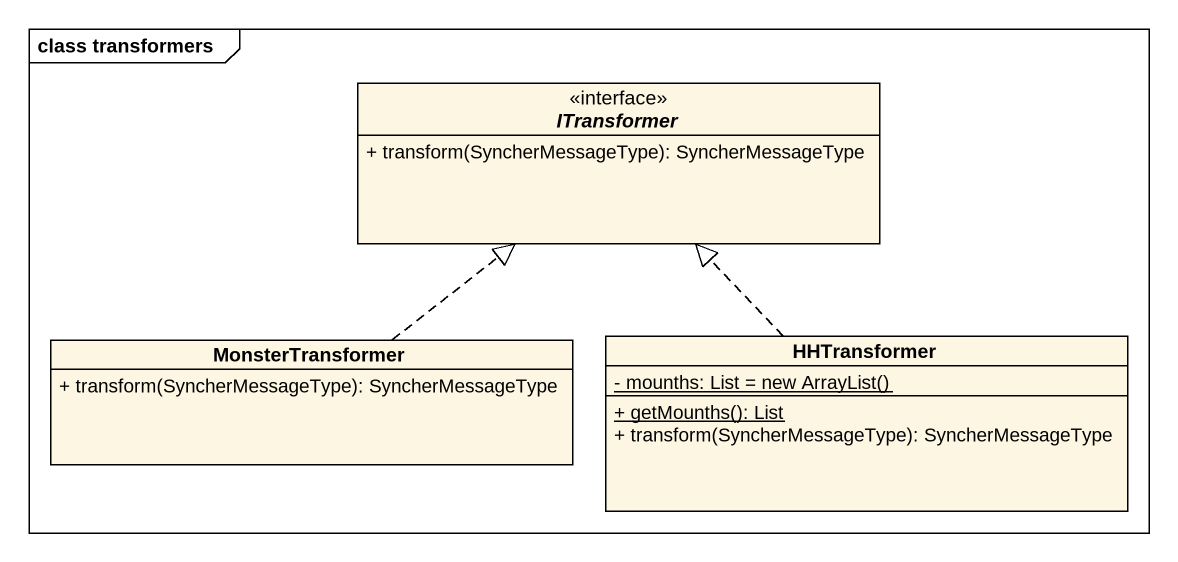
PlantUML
@startuml
mainframe class transformers
hide circle
hide empty members
skinparam classAttributeIconSize 0
interface ITransformer <<interface>> {
  + transform(SyncherMessageType): SyncherMessageType
}
class MonsterTransformer {
  + transform(SyncherMessageType): SyncherMessageType
}
class HHTransformer {
  {static} {field} - mounths: List = new ArrayList()
  {static} + getMounths(): List
  + transform(SyncherMessageType): SyncherMessageType
}
MonsterTransformer .up.|> ITransformer
HHTransformer .up.|> ITransformer
@enduml
